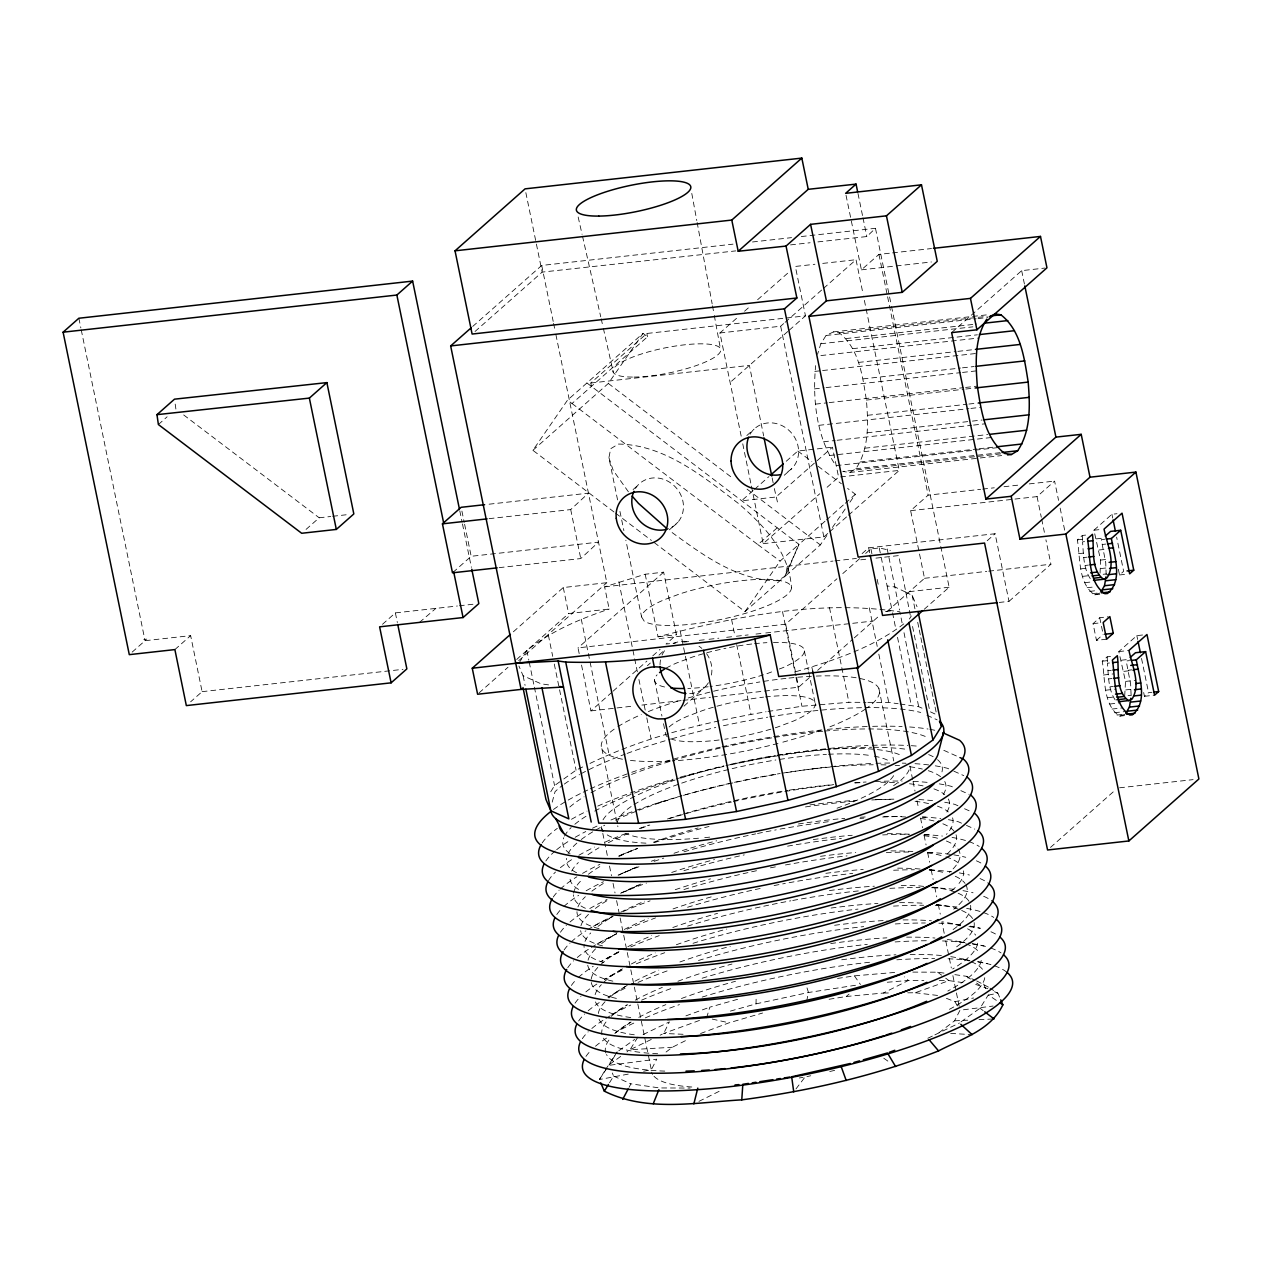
<?xml version="1.0" encoding="UTF-8"?>
<svg xmlns="http://www.w3.org/2000/svg" width="1262" height="1262" viewBox="0 0 1262 1262"><rect width="100%" height="100%" fill="white"/><g stroke="black" fill="none" stroke-linecap="round" stroke-linejoin="round"><path stroke-width="0.75" stroke-dasharray="5 3.75" d="M1106.175 574.904L1105.733 562.757L1101.284 539.631L1104.66 539.253M1131.083 694.715L1130.642 684.114L1126.193 660.972L1129.569 660.61M730.398 1011.099L756.017 1003.858L756.19 996.002M997.658 447.647L835.886 465.646C816.309 436.81 812.476 399.597 815.631 365.633M1000.703 453.863L842.827 471.42L849.657 472.477L855.873 468.738C869.313 448.751 868.272 423.101 866.41 400.086C862.577 376.549 859.233 348.438 839.104 332.789L833.456 331.906L826.058 335.471L820.836 343.753L817.555 354.259M1100.054 573.137L1100.606 560.076L1093.917 530.229L1111.932 514.281L1116.996 513.713M1124.694 696.009L1125.515 681.417L1118.826 651.586L1136.841 635.638L1145.281 634.691M617.575 499.91L608.915 457.712L610.682 448.72L618.396 444.066C664.522 444.634 703.297 476.752 738.349 503.412C763.92 525.449 789.428 552.267 791.448 587.887M787.172 567.064L785.406 576.056L777.692 580.694C736.677 580.741 701.262 553.766 669.459 530.624M806.655 1001.208L808.485 992.5L806.134 985.18M552.204 802.143L555.043 791.7A202.725 46.631 -11.6 0 1 562.773 785.201M706.625 1017.835L709.796 1007.186L739.516 998.763M825.017 521.238L798.988 544.348L785.406 576.056L820.332 544.932L827.998 533.858M586.925 382.97L798.988 544.348L784.712 576.466L745.006 611.613L652.99 541.635M939.007 1032.726L954.577 1020.816L959.988 1010.215L993.115 1006.035M629.075 1087.308L630.89 1083.853L659.6 1087.939L690.14 1088.065M637.831 1037.143L630.069 1049.7L626.946 1051.94M609.483 1082.78L613.616 1076.092L612.291 1072.984M519.187 662.85L526.853 650.529L568.626 613.553L609.167 609.057L604.624 586.862L645.182 574.242L663.638 572.175L676.464 634.77L666.02 644.062L675.801 642.973M550.753 791.731L554.57 785.563L562.253 780.074M628.224 1074.12L599.355 1079.546L604.246 1071.706M605.208 1070.129L617.213 1051.909L608.947 1065.207M909.381 619.027L911.306 615.951M960.997 1021.857L980.038 1008.228L988.288 994.929L998.005 1001.523M599.355 1079.546L606.817 1068.393M613.995 511.978L532.895 450.313L567.537 400.117L643.021 333.357L647.532 336.765L572.033 403.524L567.537 400.117M532.895 450.313L608.331 383.459L643.021 333.357M832.384 527.516L845.524 508.523M849.91 502.197L855.399 494.278L847.607 488.426M745.006 611.613L780.09 561.085L798.988 544.348M795.991 1088.901L805.03 1077.038M817.934 241.894L866.836 236.546L875.465 228.296L890.925 303.543M489.088 518.666L570.708 509.58L588.455 493.158L486.596 504.469M499.137 567.648L580.757 558.561L598.503 542.124L471.183 556.29L453.673 571.781M647.422 665.689L650.309 663.039M659.001 655.136L664.79 649.851M684.036 706.136L704.259 687.727M581.53 665.058L590.947 710.9L611.549 692.554M613.032 691.229L646.885 661.099M652.769 655.846L660.136 649.299M633.098 489.577L637.373 485.775M513.366 631.789L563.278 587.54L606.833 582.697L555.564 332.994M746.836 435.532L754.045 429.143M479.039 692.948L508.018 667.251M516.71 659.537C542.376 634.676 575.787 620.352 609.167 609.057M669.302 529.851L677.868 522.263M753.067 490.618L741.535 500.825L776.004 497.007L832.447 447.19L838.599 477.131L825.537 488.646M754.518 489.34L768.952 476.579M786.258 461.245L797.805 451.039L832.447 447.19M784.27 475.238L791.479 468.865M951.643 332.616L1021.668 270.652L1045.015 268.049M826.468 519.96L843.821 504.548M845.272 503.27L855.399 494.278M862.104 553.608L868.666 547.803L995.103 533.731L1008.985 601.359L999.252 602.447M886.902 611.581L924.51 578.296L910.628 510.668L928.122 495.161L980.653 489.309M579.179 653.606L578.012 647.879L785.674 624.185L836.943 578.769M842.795 573.563L860.368 557.993M712.415 697.034L798.625 687.206L810.33 676.826M817.666 670.327L852.812 639.187M854.279 637.878L879.882 615.209M910.628 510.668L1037.048 496.613L1054.59 481.09L1058.566 500.383M924.194 609.309L949.15 587.224L891.319 305.483M1099.928 593.061L1094.738 594.812C1077.811 583.47 1080.493 557.662 1077.338 539.868L1082.307 535.467L1087.355 534.914M1008.985 601.359L1050.93 564.24L1045.93 539.82M1118.369 569.288L1119.536 574.967L1123.653 571.323L1116.618 537.091M1106.585 639.219L1096.473 640.339L1093.05 623.649L1099.738 617.733L1108.162 616.787M1096.473 640.339L1103.162 634.407M1124.836 714.402L1119.646 716.153C1102.72 704.827 1105.402 679.003 1102.247 661.209L1107.216 656.824L1113.952 656.066M1143.672 692.522L1144.445 696.308L1148.562 692.68L1151.922 692.302M1050.489 847.417L1114.677 790.596M158.381 424.537L167.136 416.791M472.698 326.464L541.713 265.446L732.985 244.15M475.033 331.48L542.155 272.103L735.793 250.886M132.163 652.123L145.051 640.702L190.641 635.638L202.109 691.655L190.641 701.798M306.067 529.393L319.191 517.783L330.739 516.505M174.882 649.583L190.641 635.638M591.421 386.377L590.805 383.017L646.854 333.468L805.471 315.863L795.344 266.44L814.921 264.263M382.481 624.296L395.369 612.89L457.365 605.997M741.188 436.147L719.908 332.979L737.323 317.63M744.564 311.225L750.369 306.114M757.626 299.709L788.087 272.844M719.908 332.979L780.673 326.227L783.623 323.608M785.106 322.315L822.035 289.692M823.518 288.399L856.03 259.704L863.098 294.172M787.772 331.496L730.193 382.386M789.239 330.202L805.471 315.863M518.714 660.673L606.833 582.697M663.638 572.175L578.012 647.879M751.395 486.075L763.163 543.685L819.732 493.773M763.163 543.685L823.849 536.918L828.203 533.085M829.655 531.807L847.054 516.458M848.506 515.164L899.27 470.395L863.492 296.097M987.199 540.72L995.103 533.731M846.029 195.247L861.41 269.847L878.936 254.403L890.609 253.094M572.033 403.524L757.847 544.616L777.108 527.958M865.637 553.45L870.922 548.907L879.251 547.976L890.404 550.39M419.473 622.403L435.879 608.379M829.102 999.267L846.218 996.507L849.058 994.109M666.084 1052.035L672.315 1047.271L688.169 1039.304M563.783 778.969L576.071 770.167L583.012 766.807M903.829 623.87C872.105 648.132 833.125 660.531 795.312 671.873M618.79 1050.773L634.66 1039.415M620.683 1056.436L608.142 1065.428L656.745 1059.181L651.318 1069.782A157.387 36.204 -11.6 0 0 652.564 1074.372M631.126 1022.031L615.272 1032.726A219.367 50.464 -11.6 0 1 636.127 1021.999M611.628 1014.995L627.561 1004.71M625.605 986.395L607.984 997.248A219.367 50.464 -11.6 0 1 627.072 987.341M597.068 944.023L616.597 933.675A193.543 44.517 -11.6 0 0 599.655 945.159M593.424 926.276L613.048 916.433A193.543 44.517 -11.6 0 0 596.106 927.917M846.218 996.507L883.368 993.036L908.372 980.464L923.847 980.527M698.959 1101.363L721.123 1090.352M589.938 763.463C645.213 736.645 705.805 722.195 766.081 711.752M643.099 1034.588L669.412 1021.873L663.67 1033.468L660.136 1035.187M651.287 1039.446L630.069 1049.7L672.315 1047.271M927.838 1038.263L933.107 1035.723M934.858 1034.872L959.42 1023.009M625.573 891.24L641.096 883.936A193.543 44.517 -11.6 0 0 620.573 893.275M621.929 873.493L637.547 866.694A193.543 44.517 -11.6 0 0 618.759 875.165M634.076 849.768L618.348 856.078A219.367 50.464 -11.6 0 1 637.42 848.6M766.917 673.703L774.679 670.769M779.332 669.018L782.44 667.85A76.398 17.573 -11.6 0 0 771.082 642.468M700.536 1033.531L729.042 1022.819L762.595 1013.023M685.929 1015.863L709.796 1007.186M699.463 1020.437L663.67 1033.468L683.263 1034.288M907.741 992.815L915.234 992.752L948.977 980.621L964.247 982.798M667.424 818.991L670.927 817.823A193.543 44.517 -11.6 0 1 681.575 814.495M656.713 803.326L667.33 800.329M709.354 788.434L713.771 787.188M645.182 574.242L658.038 636.821C736.345 616.298 818.88 599.56 899.901 611.849L902.519 625.132M806.923 1076.612L810.74 1075.76M829.765 1071.485L835.476 1070.208M756.017 1003.858L808.485 992.5L856.598 985.101M946.421 998.337L954.892 1001.649L973.586 997.99M988.54 995.055L997.895 993.226L1000.025 998.195M643.62 1071.233L651.318 1069.782L634.36 987.136M799.319 1077.969L803.121 1077.354M767.974 711.468L801.938 706.247L848.916 702.287L865.984 702.35M837.495 978.444L854.406 975.857L895.547 972.371M811.939 769L820.631 767.832M590.947 710.9L634.045 705.979M641.885 705.079L681.07 700.615M683.026 700.394L710.459 697.255M861.41 269.847L931.419 261.975M604.624 586.862L832.999 561.085M834.955 560.864L856.456 558.435M752.499 241.973L791.542 237.635M801.307 236.546L875.465 228.296M892.565 252.873L931.498 248.551M822.745 263.395L856.03 259.704M833.456 331.906L987.436 314.79M839.104 332.789L987.231 316.32M826.058 335.471L976.141 318.781M978.082 318.56L987.831 317.488M846.045 338.563L976.646 324.05M820.836 343.753L972.876 326.842M852.655 348.675L977.387 334.809M820.899 355.568L978.776 338.011M590.805 383.017L749.391 365.396L763.668 435.974M858.46 362.431L955.918 351.593M957.858 351.372L973.459 349.637M814.795 371.407L820.647 370.76M822.587 370.539L976.567 353.423M863.066 378.884L960.524 368.047M962.48 367.826L974.169 366.532M814.369 388.901L824.118 387.813M826.074 387.592L960.556 372.637M962.512 372.432L976.141 370.902M815.52 404.124L827.209 402.83M829.166 402.61L963.647 387.655M965.604 387.434L977.293 386.14M866.41 400.086L963.868 389.248M965.824 389.027L975.558 387.939M867.562 415.308L966.96 404.266M968.916 404.045L978.665 402.957M818.864 425.326L968.948 408.636M970.904 408.415L980.637 407.342M867.136 432.803L970.446 421.319M972.387 421.098L982.136 420.009M823.487 441.779L835.176 440.485M837.116 440.264L971.614 425.31M973.554 425.089L985.259 423.795M864.927 448.199L987.72 434.554M829.292 455.535L975.463 439.286M977.419 439.066L991.064 437.551M332.663 516.284L346.135 514.786M860.132 461.987L977.072 448.988M979.028 448.767L994.614 447.032M855.873 468.738L1000.119 452.695M849.657 472.477L978.287 458.169M980.243 457.964L1001.681 455.582M840.555 476.91L899.27 470.395M982.609 489.104L994.282 487.795M1004.016 486.722L1019.57 484.987M1029.303 483.898L1054.59 481.09M1093.917 530.229L1102.341 529.299M860.747 559.807L868.335 558.956M875.938 558.12L898.733 555.58L910.643 617.134M143.805 639.487L146.802 639.156M459.305 605.776L474.922 604.041M1077.338 539.868L1085.777 538.921M1096.347 538.89L1104.771 537.943M1090.258 578.595C1083.19 567.916 1083.601 554.176 1082.544 541.855L1085.919 541.477M1102.452 544.458L1105.812 544.08M1098.981 550.011L1105.717 549.254M1078.474 553.671L1086.898 552.74M1083.742 557.552L1087.103 557.173M924.51 578.296L986.742 571.37M988.698 571.165L1050.93 564.24M1100.606 560.076L1109.03 559.129M1085.036 565.471L1088.412 565.092M1080.935 568.862L1087.67 568.105M1100.858 568.547L1107.61 567.805M881.223 557.473L887.123 585.962L894.979 586.988L905.548 592.067L949.15 587.224M1082.749 576.355L1087.797 575.803M1103.162 574.289L1106.522 573.91M1119.536 574.967L1126.272 574.21M1084.847 582.681L1091.598 581.924M1087.166 587.713L1095.605 586.767M658.038 636.821L676.464 634.77M885.482 611.534L892.139 610.792L895.973 629.738M1089.611 591.373L1096.347 590.632M202.109 691.655L402.972 669.333M1092.119 593.708L1097.183 593.14M1094.738 594.812L1099.786 594.244M683.625 642.106L691.434 641.238M699.258 640.355L707.083 639.487M709.039 639.282L718.819 638.193M726.644 637.31L734.468 636.442M736.424 636.237L748.161 634.928M755.985 634.06L763.81 633.193M765.766 632.972L873.32 621.014M1093.05 623.649L1101.474 622.718M1118.826 651.586L1128.938 650.451M1102.247 661.209L1110.686 660.278M1121.255 660.231L1131.367 659.111M1115.166 699.937C1108.099 689.273 1108.509 675.533 1107.452 663.213L1110.828 662.834M1107.862 670.69L1111.238 670.311M1128.323 670.232L1131.683 669.87M1123.89 671.352L1134.002 670.232M1103.382 675.028L1113.494 673.892M1108.651 678.909L1112.011 678.53M1125.515 681.417L1135.626 680.297M1109.961 686.828L1113.321 686.449M1105.843 690.204L1115.955 689.084M1125.767 689.904L1132.519 689.147M1107.657 697.712L1117.769 696.592M1128.07 695.63L1131.43 695.267M1144.445 696.308L1154.556 695.188M1109.771 704.022L1119.883 702.902M1112.074 709.055L1122.202 707.935M1114.52 712.73L1124.631 711.61M1117.028 715.049L1123.779 714.308M1119.646 716.153L1124.694 715.601M1119.536 787.803L1193.095 779.632M790.548 244.891L810.109 242.746M887.281 982.246L908.372 980.464L904.554 976.851M954.577 1020.816L967.733 1020.201M979.028 1019.664L992.2 1019.033M875.371 799.682L879.109 799.603M883.368 993.036L890.877 992.957M867.877 702.35L888.732 702.429L898.15 703.723M912.82 972.103L937.634 972.197L945.301 973.286M939.307 980.59L948.977 980.621L943.313 976.409M922.285 817.145L925.961 817.177M924.068 834.734L929.605 834.923M927.68 852.339L933.249 852.67M950.696 1033.404L970.194 1034.556M920.124 869.045L916.401 868.729A193.543 44.517 -11.6 0 0 894.458 868.161M929.431 869.802L936.877 870.401M923.689 886.381L919.951 885.987A193.543 44.517 -11.6 0 0 897.992 885.403M933.044 887.36L940.521 888.148M915.234 992.752L937.761 995.466M936.641 904.917L944.165 905.895M900.027 703.991L918.673 706.704L925.062 709.481M548.576 684.887L541.114 683.83L523.099 675.738L518.934 666.005M954.861 974.643L966.345 976.283L974.99 980.164M975.7 984.423L987.862 988.73M955.728 924.557L961.407 925.409M968.979 926.56L980.353 928.28A219.367 50.464 -11.6 0 0 970.273 926.15M959.262 941.799L964.973 942.777M972.576 944.071L983.997 946.011M962.811 959.041L970.446 960.492M978.082 961.944L987.625 963.758M712.225 1019.081L729.042 1022.819M926.923 715.254L937.13 719.845M943.818 750.322L960.082 757.626M948.677 768.842L947.51 768.321A219.367 50.464 -11.6 0 0 933.706 765.592M953.835 771.161L963.789 775.625M952.384 786.841L951.217 786.321A219.367 50.464 -11.6 0 0 939.291 783.876M960.855 790.643L969.137 794.366M957.937 805.755L954.924 804.399A219.367 50.464 -11.6 0 0 942.998 801.969M964.562 808.737L971.188 811.703M961.502 823.171L958.489 821.814A219.367 50.464 -11.6 0 0 948.425 819.685M966.471 825.395L974.769 829.118M976.709 980.937L988.383 987.105M994.551 991.727L997.895 993.226L989.96 988.13M613.616 1076.092L630.89 1083.853M934.984 713.992L929.857 711.579L912.221 624.832M905.548 592.067L912.174 595.348L917.032 606.707M966.345 976.283L970.73 979.186M976.583 983.051L979.517 984.975M883.763 1058.219L889.678 1062.383M757.847 544.616L780.09 561.085M937.634 972.197L941.894 975.352M797.805 451.039L811.813 461.561M818.044 466.23L841.391 483.756M615.556 513.161L651.429 540.452M183.684 414.946L319.191 517.783M608.331 383.459L733.033 478.44M747.072 489.135L820.332 544.932M980.038 1008.228L983.161 1010.61M628.381 491.786L613.222 470.426L608.915 457.712M854.406 975.857L860.447 984.518M641.601 616.96L644.156 621.093A76.398 17.573 -11.6 0 0 742.135 614.294A76.398 17.573 -11.6 0 0 784.428 581.687A76.398 17.573 -11.6 0 0 679.066 594.165L663.56 600.018A76.398 17.573 -11.6 0 0 641.601 616.96L625.857 540.215M954.892 1001.649L957.448 1005.924M983.619 984.044L985.622 988.714M777.424 501.96L774.079 487.463M578.17 217.017L582.066 234.29M582.508 236.215L600.744 316.841M601.185 318.765L602.92 326.432M603.362 328.357L613.348 372.511M879.251 547.976L880.829 555.58M1111.932 514.281L1112.721 518.083M1136.841 635.638L1137.63 639.44M1141.526 658.448L1148.562 692.68M1099.738 617.733L1102.783 632.562M1021.668 270.652L1024.428 284.045M1060.143 508.113L1064.891 531.27M1037.048 496.613L1041.292 517.278M1041.686 519.155L1044.384 532.296M857.986 193.48L862.593 215.944M862.987 217.821L866.836 236.546M912.174 595.348L914.934 608.836M917.711 622.324L918.894 628.097M919.288 630.022L920.471 635.811M920.866 637.736L922.049 643.51M922.443 645.434L923.642 651.224M924.036 653.148L929.968 682.048M930.362 683.972L931.545 689.746M931.94 691.671L933.123 697.46M933.517 699.385L934.7 705.158M935.095 707.083L936.294 712.872M887.218 548.954L899.522 609.94M870.922 548.907L872.089 554.617M877.169 579.353L878.336 585.063M868.666 547.803L869.833 553.434M912.647 779.569L909.886 766.113A157.387 36.204 -11.6 0 1 892.755 786.194M913.041 781.493L915.013 791.1M916.985 800.723L918.562 808.406M920.534 818.013L922.506 827.62M924.084 835.318L926.071 844.925M927.649 852.607L929.621 862.214M931.198 869.912L933.17 879.519M934.748 887.202L936.719 896.809M938.297 904.507L940.269 914.114M944.213 933.328L941.846 921.796A193.543 44.517 -11.6 0 1 960.13 925.819M945.79 941.026L948.945 956.391M949.339 958.315L951.311 967.938M952.889 975.621L956.044 991.001M956.438 992.91L959.593 1008.291M869.297 607.795L877.232 646.428M878.825 654.142L888.732 702.429M878.92 688.673L893.764 761.002M780.673 326.227L823.849 536.918M829.481 607.637L848.916 702.287M811.876 667.219L812.681 671.068M804.383 650.908L808.295 669.933M808.69 671.826L815.315 704.149M785.674 624.185L796.259 675.738M796.653 677.647L798.625 687.206M782.503 611.613L795.596 675.344M795.991 677.284L801.938 706.247M731.566 619.421L734.736 634.881M736.708 644.535L750.985 714.071M646.854 333.468L647.532 336.765M680.123 630.574L699.542 725.208M619.942 511.425L623.885 530.608M654.536 679.981L661.951 716.106M663.512 723.71L665.468 733.222A76.398 17.573 -11.6 0 0 668.024 737.355M618.837 581.687L637.342 671.81M638.919 679.477L646.396 715.917M646.791 717.826L651.129 738.917M541.713 265.446L553.198 321.416M553.592 323.34L555.17 331.054M525.844 192.644L542.155 272.103M570.708 509.58L580.757 558.561M581.277 619.216L609.01 754.25M601.864 748.697L617.891 826.72M563.278 587.54L568.626 613.553M602.4 831.453L601.217 825.695A157.387 36.204 -11.6 0 0 603.457 831.674M602.794 833.377L607.527 856.441M609.499 866.047L611.471 875.67M613.048 883.353L615.02 892.96M616.597 900.642L619.752 916.023M620.147 917.947L623.318 933.328M623.712 935.252L626.867 950.617M627.261 952.542L630.416 967.922M630.811 969.847L633.966 985.212M548.355 635.117L552.709 656.335M554.286 664.064L576.071 770.167M526.853 650.529L528.825 660.184M529.22 662.108L533.984 685.25M534.378 687.191L554.57 785.563M523.099 675.738L525.087 685.392M461.908 511.078L464.227 522.373M464.621 524.266L471.183 556.29M459.762 510.731L462.081 522.042M462.476 523.919L471.389 567.364M395.369 612.89L397.356 622.545M78.859 318.245L80.847 327.899M81.241 329.839L145.051 640.702M878.936 254.403L887.202 294.851M887.596 296.775L928.122 495.161M742.75 443.83L751 484.151M887.123 585.962L892.139 610.792M897.519 637.326L911.322 705.537M772.155 477.919L773.701 485.554M904.018 632.719L918.673 706.704M691.781 193.417L696.782 220.535M697.145 222.475L712.147 303.842M712.494 305.767L713.929 313.528M714.292 315.453L720.365 348.391M175.197 404.108L175.891 409.046M1107.216 656.824L1107.452 663.213M1082.307 535.467L1082.544 541.855M765.403 696.939A76.398 17.573 -11.6 0 1 793.372 721.091L777.849 726.944A76.398 17.573 -11.6 0 1 772.659 728.6M770.861 729.152A76.398 17.573 -11.6 0 1 724.782 739.248M719.119 739.989A76.398 17.573 -11.6 0 1 669.128 738.033M669.128 726.975A76.398 17.573 -11.6 0 1 687.427 716.28L702.95 710.427A76.398 17.573 -11.6 0 1 763.542 697.145M763.494 674.807A76.398 17.573 -11.6 0 1 710.064 686.528M708.187 686.765A76.398 17.573 -11.6 0 1 687.853 688.421M664.569 686.985A76.398 17.573 -11.6 0 1 657.092 674.839M666.02 668.213A76.398 17.573 -11.6 0 1 676.495 663.039L692.018 657.187A76.398 17.573 -11.6 0 1 725.934 648.226M729.483 647.516A76.398 17.573 -11.6 0 1 752.609 643.904M754.471 643.699A76.398 17.573 -11.6 0 1 766.933 642.658M816.246 676.069A141.88 32.638 -11.6 0 1 866.915 707.998M865.637 708.897A141.88 32.638 -11.6 0 1 826.799 728.016M821.01 730.177A141.88 32.638 -11.6 0 1 779.853 742.955M778.007 743.428A141.88 32.638 -11.6 0 1 672.362 760.907M670.39 761.033A141.88 32.638 -11.6 0 1 628.618 760.181M622.513 759.235A141.88 32.638 -11.6 0 1 616.503 727.559M617.907 726.644A141.88 32.638 -11.6 0 1 641.285 714.544M648.384 711.563A141.88 32.638 -11.6 0 1 680.723 700.189M688.137 697.981A141.88 32.638 -11.6 0 1 759.819 681.953M763.589 681.37A141.88 32.638 -11.6 0 1 787.078 678.278M788.987 678.073A141.88 32.638 -11.6 0 1 814.321 676.148M708.392 682.742A27.291 24.767 47.7 0 1 687.585 693.627M660.042 664.869A27.291 24.767 47.7 0 1 660.547 659.837M662.045 655.104A27.291 24.767 47.7 0 1 666.525 648.337M673.072 643.62A27.291 24.767 47.7 0 1 689.446 641.995M699.006 646.223A27.291 24.767 47.7 0 1 701.83 648.4M706.594 653.684A27.291 24.767 47.7 0 1 711.389 675.107M893.606 775.657A141.88 32.638 -11.6 0 1 837.037 808.216M709.717 837.132A141.88 32.638 -11.6 0 1 704.038 837.716M698.501 838.22A141.88 32.638 -11.6 0 1 625.999 833.614M617.276 823.376A141.88 32.638 -11.6 0 1 632.514 805.598M633.934 804.683A141.88 32.638 -11.6 0 1 775.846 759.992M779.6 759.408A141.88 32.638 -11.6 0 1 826.421 754.376M828.393 754.266A141.88 32.638 -11.6 0 1 869.818 755.433M874.298 756.175A141.88 32.638 -11.6 0 1 890.546 761.854M645.97 843.158A157.387 36.204 -11.6 0 1 606.312 834.261M603.031 819.827A157.387 36.204 -11.6 0 1 675.091 780.011M680.675 778.149A157.387 36.204 -11.6 0 1 723.662 765.971M731.25 764.157A157.387 36.204 -11.6 0 1 775.373 755.449M777.282 755.133A157.387 36.204 -11.6 0 1 829.591 749.155M833.267 748.934A157.387 36.204 -11.6 0 1 875.481 749.407M877.421 749.612A157.387 36.204 -11.6 0 1 902.267 755.985M635.464 488.378A27.291 24.625 48.4 0 1 677.315 489.199A27.291 24.625 48.4 0 1 667.125 529.188M750.07 434.238A27.291 24.656 48.5 0 1 790.596 431.967A27.291 24.656 48.5 0 1 786.226 472.587M691.813 1087.008A157.387 36.204 -11.6 0 1 653.558 1075.776M564.288 784.096A202.725 46.631 -11.6 0 1 579.589 774.552M581.119 773.716A202.725 46.631 -11.6 0 1 625.289 754.092M627.119 753.414A202.725 46.631 -11.6 0 1 670.122 739.311M671.983 738.759A202.725 46.631 -11.6 0 1 715.759 727.464M723.442 725.745A202.725 46.631 -11.6 0 1 767.643 717.195M769.568 716.879A202.725 46.631 -11.6 0 1 920.739 712.478M569.777 807.049A193.543 44.517 -11.6 0 1 584.117 796.779M590.995 792.788A193.543 44.517 -11.6 0 1 629.801 775.12M631.568 774.426A193.543 44.517 -11.6 0 1 772.833 737.702M774.742 737.387A193.543 44.517 -11.6 0 1 822.824 731.234M824.827 731.045A193.543 44.517 -11.6 0 1 928.375 737.86M952.542 817.823A193.543 44.517 -11.6 0 1 946.421 834.371M585.41 908.293A193.543 44.517 -11.6 0 1 573.5 894.805M573.626 893.086A193.543 44.517 -11.6 0 1 581.877 879.803M588.392 874.25A193.543 44.517 -11.6 0 1 602.495 865.022M618.822 856.535A193.543 44.517 -11.6 0 1 637.389 848.411M653.322 842.29A193.543 44.517 -11.6 0 1 698.06 827.982M809.936 804.904A193.543 44.517 -11.6 0 1 856.756 800.313M876.396 799.556A193.543 44.517 -11.6 0 1 893.606 799.666M915.045 801.26A193.543 44.517 -11.6 0 1 931.025 804.178M937.445 806.134A193.543 44.517 -11.6 0 1 948.298 811.939M548.481 880.687A219.367 50.464 -11.6 0 1 555.485 872.042M560.375 867.704A219.367 50.464 -11.6 0 1 573.153 858.696M578.848 855.289A219.367 50.464 -11.6 0 1 594.465 847.054M605.145 842.085A219.367 50.464 -11.6 0 1 626.536 833.236M639.25 828.503A219.367 50.464 -11.6 0 1 648.731 825.19M669.349 818.533A219.367 50.464 -11.6 0 1 731.455 802.064M733.332 801.638A219.367 50.464 -11.6 0 1 832.51 784.885M854.579 782.803A219.367 50.464 -11.6 0 1 866.126 781.998M875.402 781.509A219.367 50.464 -11.6 0 1 902.141 781.068M913.388 781.399A219.367 50.464 -11.6 0 1 929.431 782.582M984.754 977.687A193.543 44.517 -11.6 0 1 948.156 1009.979M664.774 1071.107A193.543 44.517 -11.6 0 1 606.501 1054.527M605.823 1052.965A193.543 44.517 -11.6 0 1 610.429 1038.153M614.815 1033.578A193.543 44.517 -11.6 0 1 630.385 1022.204M638.809 1017.377A193.543 44.517 -11.6 0 1 665.863 1004.631M681.448 998.51A193.543 44.517 -11.6 0 1 735.509 981.284M841.722 959.767A193.543 44.517 -11.6 0 1 895.925 954.798M910.186 954.403A193.543 44.517 -11.6 0 1 942.746 955.665M950.743 956.659A193.543 44.517 -11.6 0 1 969.248 960.997M971.156 961.723A193.543 44.517 -11.6 0 1 982.719 969.61M944.749 781.509A193.543 44.517 -11.6 0 1 943.298 794.476M576.592 872.752A193.543 44.517 -11.6 0 1 566.496 858.349M568.074 853.601A193.543 44.517 -11.6 0 1 579.81 840.634M581.261 839.514A193.543 44.517 -11.6 0 1 604.75 825.206M615.351 820.079A193.543 44.517 -11.6 0 1 637.152 810.93M638.919 810.251A193.543 44.517 -11.6 0 1 681.638 795.912M683.468 795.375A193.543 44.517 -11.6 0 1 732.544 782.74M734.452 782.314A193.543 44.517 -11.6 0 1 780.184 773.511M782.093 773.212A193.543 44.517 -11.6 0 1 873.225 764.772M880.939 764.804A193.543 44.517 -11.6 0 1 888.259 764.993M895.184 765.34A193.543 44.517 -11.6 0 1 899.569 765.655M909.886 766.76A193.543 44.517 -11.6 0 1 922.317 769.047M928.28 770.688A193.543 44.517 -11.6 0 1 941.168 777.187M542.139 843A219.367 50.464 -11.6 0 1 557.315 828.361M571.465 819.29A219.367 50.464 -11.6 0 1 587.082 811.056M597.762 806.087A219.367 50.464 -11.6 0 1 673.04 779.222M680.597 777.061A219.367 50.464 -11.6 0 1 724.072 766.066M725.934 765.64A219.367 50.464 -11.6 0 1 868.004 745.511M872.279 745.337A219.367 50.464 -11.6 0 1 907.788 745.479M911.274 745.684A219.367 50.464 -11.6 0 1 919.966 746.378M970.588 905.343A193.543 44.517 -11.6 0 1 951.027 930.993M616.377 998.4A193.543 44.517 -11.6 0 1 591.263 982.372M591.263 978.981A193.543 44.517 -11.6 0 1 597.794 967.449M600.665 964.61A193.543 44.517 -11.6 0 1 620.131 950.917L600.712 961.754A219.367 50.464 -11.6 0 1 621.567 951.027M627.861 946.705A193.543 44.517 -11.6 0 1 651.713 935.663M672.82 927.507A193.543 44.517 -11.6 0 1 717.557 913.357M829.418 890.562A193.543 44.517 -11.6 0 1 874.392 886.208M932.665 887.154A193.543 44.517 -11.6 0 1 970.178 903.718M957.953 848.916A193.543 44.517 -11.6 0 1 949.339 872.468M602.589 945.916A193.543 44.517 -11.6 0 1 580.646 930.646M580.962 925.724A193.543 44.517 -11.6 0 1 588.897 913.972M595.412 908.419A193.543 44.517 -11.6 0 1 609.514 899.191M671.699 872.452A193.543 44.517 -11.6 0 1 714.529 859.548M813.233 839.577A193.543 44.517 -11.6 0 1 852.244 835.286M887.375 833.677A193.543 44.517 -11.6 0 1 909.318 834.245A219.367 50.464 -11.6 0 0 882.659 834.923M924.036 835.681A193.543 44.517 -11.6 0 1 938.029 838.347M946.39 841.028A193.543 44.517 -11.6 0 1 955.302 846.092M567.742 967.733A219.367 50.464 -11.6 0 1 573.689 960.761M577.255 957.527A219.367 50.464 -11.6 0 1 589.559 948.567M591.357 947.431A219.367 50.464 -11.6 0 1 616.156 934.117M627.104 929.163A219.367 50.464 -11.6 0 1 655.593 917.9M687.569 907.252A219.367 50.464 -11.6 0 1 760.923 888.306M774.095 885.577A219.367 50.464 -11.6 0 1 785.311 883.4M789.097 882.706A219.367 50.464 -11.6 0 1 852.749 873.399M893.606 870.244A219.367 50.464 -11.6 0 1 914.429 869.755M929.778 870.039A219.367 50.464 -11.6 0 1 951.706 871.79M959.341 872.91A219.367 50.464 -11.6 0 1 969.421 875.039M980.022 878.557A219.367 50.464 -11.6 0 1 988.998 883.842M948.33 799.004A193.543 44.517 -11.6 0 1 945.759 813.659M578.627 889.41A193.543 44.517 -11.6 0 1 570.077 875.844M571.67 871.096A193.543 44.517 -11.6 0 1 578.343 862.545M587.982 854.721A193.543 44.517 -11.6 0 1 598.961 847.78M608.331 842.701A193.543 44.517 -11.6 0 1 630.543 832.51M640.749 828.424A193.543 44.517 -11.6 0 1 649.788 825.032M683.389 813.958A193.543 44.517 -11.6 0 1 787.583 790.391M789.491 790.107A193.543 44.517 -11.6 0 1 833.772 784.538M855.084 782.961A193.543 44.517 -11.6 0 1 860.589 782.677M880.718 782.251A193.543 44.517 -11.6 0 1 898.765 782.834M909.476 783.765A193.543 44.517 -11.6 0 1 925.914 786.542M933.912 788.876A193.543 44.517 -11.6 0 1 944.749 794.681M974.122 922.585A193.543 44.517 -11.6 0 1 954.561 948.235M630.748 1017.551A193.543 44.517 -11.6 0 1 595.207 1001.239M595.128 994.693A193.543 44.517 -11.6 0 1 601.343 984.691M604.198 981.852A193.543 44.517 -11.6 0 1 623.665 968.159L604.34 979.501A219.367 50.464 -11.6 0 1 625.195 968.774M631.394 963.947A193.543 44.517 -11.6 0 1 655.246 952.905M676.353 944.749A193.543 44.517 -11.6 0 1 726.786 929.037M831.106 908.041A193.543 44.517 -11.6 0 1 877.926 903.45M899.569 902.677A193.543 44.517 -11.6 0 1 923.484 903.229M936.215 904.397A193.543 44.517 -11.6 0 1 973.712 920.96M556.81 914.508A219.367 50.464 -11.6 0 1 561.022 909.303M563.893 906.479A219.367 50.464 -11.6 0 1 578.643 895.342M586.136 890.783A219.367 50.464 -11.6 0 1 603.473 881.728M618.08 875.118A219.367 50.464 -11.6 0 1 641.001 866.016M654.095 861.347A219.367 50.464 -11.6 0 1 663.78 858.097M683.988 851.818A219.367 50.464 -11.6 0 1 755.638 833.882M757.531 833.488A219.367 50.464 -11.6 0 1 776.24 829.828M780.09 829.118A219.367 50.464 -11.6 0 1 831.626 821.325M859.895 818.454A219.367 50.464 -11.6 0 1 863.823 818.155M882.69 817.019A219.367 50.464 -11.6 0 1 901.494 816.53M922.459 816.971A219.367 50.464 -11.6 0 1 940.789 818.565M963.505 870.859A193.543 44.517 -11.6 0 1 956.975 885.782M955.255 887.517A193.543 44.517 -11.6 0 1 948.74 893.07M603.867 962.543A193.543 44.517 -11.6 0 1 584.18 944.497M585.032 941.389A193.543 44.517 -11.6 0 1 590.711 932.965M620.778 912.221A193.543 44.517 -11.6 0 1 644.63 901.178M675.249 889.694A193.543 44.517 -11.6 0 1 710.49 878.857M820.489 856.314A193.543 44.517 -11.6 0 1 855.778 852.528M890.925 850.919A193.543 44.517 -11.6 0 1 912.868 851.487M927.57 852.923A193.543 44.517 -11.6 0 1 941.578 855.589M945.964 856.851A193.543 44.517 -11.6 0 1 958.852 863.35M578.674 1020.958A219.367 50.464 -11.6 0 1 584.621 1014.001M588.187 1010.767A219.367 50.464 -11.6 0 1 600.491 1001.791M638.036 982.388A219.367 50.464 -11.6 0 1 668.387 970.462M698.485 960.492A219.367 50.464 -11.6 0 1 863.681 926.623M895.279 923.958A219.367 50.464 -11.6 0 1 925.346 922.979M938.865 923.2A219.367 50.464 -11.6 0 1 960.619 924.762M990.954 931.782A219.367 50.464 -11.6 0 1 997.422 935.189M965.966 884.899A193.543 44.517 -11.6 0 1 953.741 909.192M612.843 981.158A193.543 44.517 -11.6 0 1 587.729 965.13M588.045 960.208A193.543 44.517 -11.6 0 1 595.98 948.456M624.311 929.463A193.543 44.517 -11.6 0 1 648.163 918.421M673.04 908.924A193.543 44.517 -11.6 0 1 714.024 896.099M825.869 873.32A193.543 44.517 -11.6 0 1 863.224 869.471M929.132 869.912A193.543 44.517 -11.6 0 1 945.112 872.831M955.271 876.27A193.543 44.517 -11.6 0 1 965.036 883.4M560.454 932.239A219.367 50.464 -11.6 0 1 566.401 925.283M569.982 922.049A219.367 50.464 -11.6 0 1 582.271 913.089M589.78 908.53A219.367 50.464 -11.6 0 1 607.117 899.459M621.724 892.865A219.367 50.464 -11.6 0 1 646.475 883.084M683.941 870.654A219.367 50.464 -11.6 0 1 744.264 854.879M787.583 846.171A219.367 50.464 -11.6 0 1 841.391 838.362M924.305 834.639A219.367 50.464 -11.6 0 1 942.414 836.059M952.069 837.432A219.367 50.464 -11.6 0 1 979.217 846.486M937.571 759.692A193.543 44.517 -11.6 0 1 940.647 775.325M570.03 853.554A193.543 44.517 -11.6 0 1 563.751 837.731M564.493 836.122A193.543 44.517 -11.6 0 1 571.15 827.572M574.841 824.275A193.543 44.517 -11.6 0 1 589.796 813.943M594.749 811.119A193.543 44.517 -11.6 0 1 674.397 779.506M676.211 778.969A193.543 44.517 -11.6 0 1 723.252 766.555M730.856 764.835A193.543 44.517 -11.6 0 1 871.6 747.262M873.541 747.278A193.543 44.517 -11.6 0 1 906.29 749.281M928.658 754.613A193.543 44.517 -11.6 0 1 936.404 758.777M981.221 960.445A193.543 44.517 -11.6 0 1 947.809 991.033M657.676 1053.738A193.543 44.517 -11.6 0 1 641.822 1052.524M639.802 1052.287A193.543 44.517 -11.6 0 1 606.88 1020.911M611.281 1016.336A193.543 44.517 -11.6 0 1 626.851 1004.962M635.275 1000.135A193.543 44.517 -11.6 0 1 662.329 987.389M677.915 981.268A193.543 44.517 -11.6 0 1 731.96 964.042M830.727 943.566A193.543 44.517 -11.6 0 1 886.87 937.84M906.637 937.161A193.543 44.517 -11.6 0 1 934.953 938.029M947.194 939.417A193.543 44.517 -11.6 0 1 963.663 943.061M965.698 943.755A193.543 44.517 -11.6 0 1 979.186 952.368M575.03 1003.211A219.367 50.464 -11.6 0 1 580.977 996.254M585.868 991.916A219.367 50.464 -11.6 0 1 596.847 984.06M636.285 963.837A219.367 50.464 -11.6 0 1 664.743 952.715M693.043 943.298A219.367 50.464 -11.6 0 1 858.002 909.097M893.512 906.1A219.367 50.464 -11.6 0 1 923.705 905.248M935.221 905.453A219.367 50.464 -11.6 0 1 956.99 907.031M966.629 908.403A219.367 50.464 -11.6 0 1 993.778 917.442M956.028 834.75A193.543 44.517 -11.6 0 1 945.806 855.226M599.04 928.674A193.543 44.517 -11.6 0 1 576.971 911.732M577.949 906.905A193.543 44.517 -11.6 0 1 585.347 896.73M591.862 891.177A193.543 44.517 -11.6 0 1 605.981 881.949M651.318 861.236A193.543 44.517 -11.6 0 1 654.962 859.879M674.003 853.27A193.543 44.517 -11.6 0 1 716.706 840.792M798.404 823.976A193.543 44.517 -11.6 0 1 844.767 818.36M860.227 817.24A193.543 44.517 -11.6 0 1 867.609 816.861M883.842 816.435A193.543 44.517 -11.6 0 1 905.785 817.003M920.487 818.439A193.543 44.517 -11.6 0 1 934.495 821.105M942.856 823.786A193.543 44.517 -11.6 0 1 955.35 833.172M545.831 860.999A219.367 50.464 -11.6 0 1 555.359 850.809M556.668 849.705A219.367 50.464 -11.6 0 1 569.446 840.697M575.157 837.29A219.367 50.464 -11.6 0 1 585.773 831.548M592.493 828.219A219.367 50.464 -11.6 0 1 599.624 824.906M610.95 820A219.367 50.464 -11.6 0 1 633.698 811.182M635.559 810.504A219.367 50.464 -11.6 0 1 778.764 773.937M786.494 772.644A219.367 50.464 -11.6 0 1 828.803 766.886M830.853 766.665A219.367 50.464 -11.6 0 1 871.695 763.51M875.97 763.336A219.367 50.464 -11.6 0 1 890.499 763.037M902.283 763.131A219.367 50.464 -11.6 0 1 906.037 763.242M914.982 763.684A219.367 50.464 -11.6 0 1 931.782 765.324M977.671 943.203A193.543 44.517 -11.6 0 1 952.7 968.964M634.281 1034.793A193.543 44.517 -11.6 0 1 598.756 1018.481M598.33 1013.481A193.543 44.517 -11.6 0 1 606.596 1000.182M608.962 998.005A193.543 44.517 -11.6 0 1 627.214 985.401M634.928 981.189A193.543 44.517 -11.6 0 1 658.796 970.147M679.902 961.991A193.543 44.517 -11.6 0 1 730.319 946.279M834.639 925.283A193.543 44.517 -11.6 0 1 887.028 920.408M903.103 919.919A193.543 44.517 -11.6 0 1 931.419 920.787M967.575 928.8A193.543 44.517 -11.6 0 1 975.652 935.126M582.318 1038.705A219.367 50.464 -11.6 0 1 588.266 1031.732M591.831 1028.498A219.367 50.464 -11.6 0 1 604.135 1019.538M605.934 1018.402A219.367 50.464 -11.6 0 1 630.716 1005.088M641.68 1000.135A219.367 50.464 -11.6 0 1 673.908 987.531M702.129 978.224A219.367 50.464 -11.6 0 1 867.325 944.355M895.105 941.941A219.367 50.464 -11.6 0 1 926.986 940.726M942.509 940.947A219.367 50.464 -11.6 0 1 970.178 943.282M972.071 943.582A219.367 50.464 -11.6 0 1 988.54 947.305M990.67 948.014A219.367 50.464 -11.6 0 1 1001.066 952.936M553.45 809.51A219.367 50.464 -11.6 0 1 581.514 793.025M583.218 792.205A219.367 50.464 -11.6 0 1 588.439 789.712M590.237 788.876A219.367 50.464 -11.6 0 1 629.864 772.975M631.741 772.312A219.367 50.464 -11.6 0 1 720.208 747.199M722.069 746.773A219.367 50.464 -11.6 0 1 825.316 729.594M827.336 729.389A219.367 50.464 -11.6 0 1 870.528 726.407M872.626 726.344A219.367 50.464 -11.6 0 1 902.125 726.533M909.634 726.975A219.367 50.464 -11.6 0 1 928.027 729.026M929.873 729.326A219.367 50.464 -11.6 0 1 935.126 730.335M571.386 985.464A219.367 50.464 -11.6 0 1 575.598 980.274M578.453 977.435A219.367 50.464 -11.6 0 1 593.203 966.313M630.748 946.91A219.367 50.464 -11.6 0 1 659.237 935.647M687.601 926.119A219.367 50.464 -11.6 0 1 790.817 900.8M792.741 900.453A219.367 50.464 -11.6 0 1 858.428 890.925M889.868 888.353A219.367 50.464 -11.6 0 1 920.061 887.501M931.577 887.722A219.367 50.464 -11.6 0 1 955.35 889.521M962.985 890.656A219.367 50.464 -11.6 0 1 973.065 892.786M983.666 896.304A219.367 50.464 -11.6 0 1 992.642 901.573M585.947 1056.436A219.367 50.464 -11.6 0 1 590.159 1051.246M595.475 1046.245A219.367 50.464 -11.6 0 1 607.779 1037.285M645.308 1017.882A219.367 50.464 -11.6 0 1 679.429 1004.615M702.161 997.09A219.367 50.464 -11.6 0 1 873.004 961.896M896.825 959.814A219.367 50.464 -11.6 0 1 934.637 958.473M947.999 958.757A219.367 50.464 -11.6 0 1 969.926 960.492M977.561 961.628A219.367 50.464 -11.6 0 1 1007.218 972.545M564.098 949.986A219.367 50.464 -11.6 0 1 570.045 943.029M571.165 941.957A219.367 50.464 -11.6 0 1 585.915 930.82M587.713 929.684A219.367 50.464 -11.6 0 1 612.512 916.37M623.46 911.416A219.367 50.464 -11.6 0 1 650.104 900.831M683.925 889.521A219.367 50.464 -11.6 0 1 759.156 870.165M770.451 867.83A219.367 50.464 -11.6 0 1 776.083 866.726M785.453 864.959A219.367 50.464 -11.6 0 1 847.07 855.873M886.303 852.67A219.367 50.464 -11.6 0 1 910.785 852.008M927.949 852.371A219.367 50.464 -11.6 0 1 951.974 854.579M953.867 854.863A219.367 50.464 -11.6 0 1 965.777 857.308M976.378 860.81A219.367 50.464 -11.6 0 1 982.861 864.218M553.245 897.093A219.367 50.464 -11.6 0 1 559.192 890.12M560.312 889.063A219.367 50.464 -11.6 0 1 576.86 876.79M582.555 873.383A219.367 50.464 -11.6 0 1 599.907 864.312M654.363 842.622A219.367 50.464 -11.6 0 1 709.007 826.484M805.471 806.939A219.367 50.464 -11.6 0 1 856.314 801.039M871.726 799.966A219.367 50.464 -11.6 0 1 893.843 799.161M918.878 799.572A219.367 50.464 -11.6 0 1 933.154 800.676M633.997 377.07A55.039 12.667 -11.6 0 0 720.365 351.751A55.039 12.667 -11.6 0 0 646.207 352.524A55.039 12.667 -11.6 0 0 633.997 377.07"/><path stroke-width="1.5" d="M1103.603 579.274C1090.415 569.635 1094.501 548.828 1092.419 534.347L1087.45 538.732C1090.605 556.526 1087.923 582.35 1104.849 593.692L1107.468 593.503C1123.464 580.473 1114.236 555.659 1111.396 538.511L1120.703 530.277L1129.648 573.847L1133.765 570.203L1122.044 513.161L1104.029 529.109C1107.153 544.537 1116.255 563.01 1107.153 577.744L1103.603 579.274L1093.491 580.394M1128.512 700.615C1115.324 690.992 1119.41 670.185 1117.327 655.704L1112.374 660.089C1115.513 677.883 1112.832 703.691 1129.758 715.033L1132.377 714.844C1148.373 701.814 1139.144 677 1136.305 659.852L1145.612 651.618L1154.556 695.188L1158.674 691.544L1146.969 634.502L1128.938 650.451C1132.061 665.879 1141.163 684.351 1132.061 699.085L1128.512 700.615L1118.4 701.751M1007.533 454.919L1011.43 454.494L1017.661 450.755C1031.086 430.768 1030.044 405.102 1028.183 382.086C1024.35 358.566 1021.005 330.439 1000.876 314.79L995.229 313.922L989.313 316.762M600.775 1082.859L604.324 1091.141C646.649 1112.358 696.466 1102.436 741.772 1099.849L742.829 1084.279L748.476 1083.427M1100.843 591.988L1104.502 585.742L1105.985 576.876M1125.751 713.33L1129.411 707.099L1130.894 698.217M693.848 1103.903L697.791 1088.096M943.724 732.023L938.471 752.262A193.543 44.517 -11.6 0 1 748.95 832.778A193.543 44.517 -11.6 0 1 559.145 825.916M653.243 1103.745L658.89 1089.705M622.702 1099.391L628.16 1089.027M604.324 1091.141L608.458 1084.452M559.744 686.481L563.483 687.017L521.096 689.399L477.604 694.242L472.256 668.229L515.779 663.276L558.135 661.004L565.723 662.077L598.787 823.139L638.604 823.297L685.582 819.322L736.535 811.513L787.961 800.36L836.39 786.668L878.51 771.334L911.432 755.417L932.933 740.005L941.547 726.155L918.231 612.496M741.772 1099.849C808.91 1090.952 875.481 1075.887 938.549 1050.899C961.612 1038.831 990.97 1030.171 1002.864 1004.82L1000.734 999.851M986.789 319.144C974.106 338.721 975.715 363.819 977.293 386.14C981.142 409.661 984.47 437.788 1004.615 453.437L1011.43 454.494M1090.005 477.194L1081.203 434.333L1011.177 496.297L1019.964 539.158L1090.005 477.194L1135.91 472.083L1198.9 778.985L1128.859 840.965L1047.57 849.989L984.565 543.054L858.16 557.094L808.879 316.368L826.405 300.845L902.251 292.342L937.256 261.329L921.481 184.82L886.445 215.834L810.598 224.352L786.037 246.074L796.874 297.99L784.443 308.827L450.66 345.93L521.096 689.399M497.196 567.853L452.49 572.822L442.441 523.84L461.135 507.308L484.64 504.69M857.592 191.603L856.062 184.11L845.635 193.338L921.481 184.82M472.256 668.229L510.416 634.392M770.388 475.301L783.371 463.801M1011.177 496.297L985.874 499.089L951.643 332.616L976.914 329.792L1046.955 267.828L1040.487 236.42L933.438 248.33M985.874 499.089L1055.915 437.109L1081.203 434.333M515.779 663.276L770.199 634.975L778.733 676.527L858.128 667.787L922.727 610.603M1019.964 539.158L1065.869 534.063L1135.91 472.083M1105.275 536.098L1110.592 531.397L1120.703 530.277M1113.273 633.287L1106.585 639.219L1103.162 622.529L1109.85 616.597L1113.273 633.287L1104.849 634.234M1130.184 657.455L1135.5 652.738L1145.612 651.618M397.751 624.469L406.869 668.892L391.11 682.837L186.334 705.6L174.882 649.583L129.292 654.647L63.1 332.19L78.859 318.245L412.627 281.095L459.384 508.854M156.977 414.662L174.487 399.171L326.874 382.607L353.833 513.934L336.323 529.425L301.681 533.274L158.381 424.537L156.977 414.662L309.364 398.098L326.874 382.607M63.1 332.19L396.867 295.04L412.627 281.095M796.874 297.99L472.114 334.051L455.03 250.822L525.071 188.858L801.827 158.097L808.232 189.316L738.191 251.264L731.786 220.061L801.827 158.097M450.66 345.93L471.231 327.757M391.11 682.837L379.61 626.835L463.075 617.544L478.834 603.599L471.783 569.272M808.879 316.368L970.462 298.384L1040.487 236.42M889.284 1052.287L894.79 1050.284M664.743 718.835C673.703 716.784 681.259 710.112 684.02 701.293A27.023 25.682 31.9 0 0 677.315 675.533C670.579 668.608 660.767 666.036 651.381 667.109A27.322 23.631 54.4 0 0 633.114 692.98A27.322 23.631 54.4 0 0 658.07 718.93L664.743 718.835L685.582 819.322M565.723 662.077C634.77 664.206 703.675 652.801 770.199 634.975M793.735 1091.882L791.684 1076.786L850.304 1063.472M854.011 1062.415L859.596 1060.837M863.303 1059.796L887.454 1052.965L895.594 1066.532M752.231 1082.843L755.985 1082.26M759.74 1081.692L772.896 1079.673M776.651 1079.089L780.421 1078.521M784.175 1077.937L789.807 1077.07M455.03 250.822L731.786 220.061M991.127 315.879L1000.876 314.79M984.439 323.182L1007.833 320.58M979.344 334.588L1014.427 330.691M975.4 349.416L1020.232 344.431M976.11 366.311L1024.839 360.9M975.558 387.939L1028.183 382.086M978.665 402.957L1029.335 397.325M984.092 419.804L1028.909 414.819M989.676 434.333L1026.7 430.216M996.57 446.827L1021.904 444.003M1002.06 452.49L1017.661 450.755M442.441 523.84L487.132 518.871M1106.348 539.063L1111.396 538.511M1087.607 541.303L1092.655 540.735M1107.5 543.906L1112.563 543.338M1088.018 548.765L1093.066 548.213M1108.462 548.323L1113.526 547.771M1088.791 556.984L1093.854 556.432M1109.093 562.379L1115.845 561.637M1090.1 564.903L1095.164 564.351M1109.55 568.373L1116.302 567.632M1090.589 572.822L1097.341 572.065M1127.013 570.945L1133.765 570.203M1092.024 575.929L1098.76 575.188M1107.847 574.731L1116.286 573.784M1093.633 578.217L1100.369 577.46M1105.622 580.788L1115.734 579.668M1104.502 585.742L1114.614 584.621M1102.657 589.827L1112.768 588.707M997.311 602.668L882.564 615.43L870.212 555.312M1101.616 592.872L1110.039 591.941M1112.516 662.645L1117.564 662.093M1131.257 660.42L1136.305 659.852M1130.72 665.437L1137.472 664.695M1112.926 670.122L1117.974 669.554M1133.371 669.68L1138.434 669.112M1113.699 678.341L1118.763 677.773M1135.69 683.547L1140.753 682.979M1115.009 686.26L1120.072 685.692M1134.459 689.73L1141.211 688.973M1115.513 694.163L1122.249 693.422M1153.61 692.112L1158.674 691.544M1116.933 697.287L1123.669 696.529M1134.443 695.883L1141.195 695.141M1116.854 699.747L1125.294 698.817M1130.531 702.129L1140.643 701.009M1129.411 707.099L1139.523 705.979M1127.565 711.184L1137.677 710.049M1126.524 714.229L1134.948 713.282M808.232 189.316L856.062 184.11M738.191 251.264L786.037 246.074M735.005 1084.941L738.917 1084.61M942.966 732.812L959.53 740.258A219.367 50.464 -11.6 0 1 732.638 847.054A219.367 50.464 -11.6 0 1 550.5 811.75M960.082 757.626L963.395 759.109A219.367 50.464 -11.6 0 1 761.507 861.189A219.367 50.464 -11.6 0 1 541.098 844.688M522.989 687.538L545.957 799.43L550.831 810.788L568.846 818.88L541.919 687.695M999.614 1002.612L1002.864 1004.82M984.723 1011.793L994.077 1018.955M666.541 528.305L638.493 503.38L632.167 496.14M960.824 1024.302L972.15 1034.666M929.021 1039.667L938.549 1050.899M555.595 818.549L563.814 833.425M939.464 721.28L941.547 726.155M841.013 1066.106L846.203 1080.509M886.445 215.834L902.251 292.342M810.598 224.352L826.405 300.845M1113.116 519.991L1115.45 531.397M1138.024 641.333L1140.359 652.738M1024.823 285.953L1055.915 437.109M1065.869 534.063L1128.859 840.965M970.462 298.384L976.914 329.792M908.829 622.497L932.933 740.005M887.722 639.834L911.432 755.417M784.443 308.827L858.128 667.787M857.166 667.298L878.51 771.334M812.681 671.068L836.39 786.668M754.913 639.298L787.961 800.36M703.47 650.451L736.535 811.513M605.539 662.235L638.604 823.297M558.135 661.004L591.2 822.067M525.875 689.257L550.831 810.788M396.867 295.04L443.625 522.799M453.673 571.781L463.075 617.544M309.364 398.098L336.323 529.425M764.046 437.867L771.76 476.026M652.517 658.275L654.3 667.109M685.897 693.516A27.291 24.767 47.7 0 1 660.089 666.573M780.058 474.717A27.291 24.656 48.5 0 1 753.745 464.7A27.291 24.656 48.5 0 1 748.65 437.173M667.125 529.188A27.291 24.625 48.4 0 1 639.061 520.212A27.291 24.625 48.4 0 1 633.918 491.249M551.226 812.507A198.749 45.716 -11.6 0 0 674.507 828.487A198.749 45.716 -11.6 0 0 878.257 779.695L913.483 761.412A202.725 46.631 -11.6 0 0 940.348 722.038M683.846 688.516A76.398 17.573 -11.6 0 1 670.879 687.979M659.521 672.583A76.398 17.573 -11.6 0 1 664.585 669.065M1003.574 954.813A219.367 50.464 -11.6 0 1 804.809 1056.247A219.367 50.464 -11.6 0 1 580.394 1042.049M933.391 845.098A193.543 44.517 -11.6 0 1 760.954 903.813A193.543 44.517 -11.6 0 1 591.168 910.486M970.793 795.107A219.367 50.464 -11.6 0 1 772.028 896.556A219.367 50.464 -11.6 0 1 547.613 882.343M988.998 883.842A219.367 50.464 -11.6 0 1 787.109 985.922A219.367 50.464 -11.6 0 1 566.701 969.421M941.72 936.783A193.543 44.517 -11.6 0 1 930.662 942.714M927.176 944.418A193.543 44.517 -11.6 0 1 641.901 1001.728M981.726 848.348A219.367 50.464 -11.6 0 1 782.961 949.797A219.367 50.464 -11.6 0 1 558.545 935.584M936.861 881.586A193.543 44.517 -11.6 0 1 618.554 948.835M938.786 821.041A193.543 44.517 -11.6 0 1 773.858 883.242A193.543 44.517 -11.6 0 1 592.02 894.49M931.466 865.495A193.543 44.517 -11.6 0 1 621.204 932.255M617.039 931.829A193.543 44.517 -11.6 0 1 613.048 931.324M974.501 813.201A219.367 50.464 -11.6 0 1 772.612 915.281A219.367 50.464 -11.6 0 1 552.188 898.781M935.189 803.563A193.543 44.517 -11.6 0 1 770.262 865.748A193.543 44.517 -11.6 0 1 588.439 876.995M927.113 963.379A193.543 44.517 -11.6 0 1 667.393 1019.538M992.642 901.573A219.367 50.464 -11.6 0 1 793.893 1003.022A219.367 50.464 -11.6 0 1 569.477 988.809M910.533 1026.463A193.543 44.517 -11.6 0 1 901.32 1029.839M891.745 1033.152A193.543 44.517 -11.6 0 1 885.877 1035.077M883.921 1035.723A193.543 44.517 -11.6 0 1 731.155 1067.983M725.082 1068.598A193.543 44.517 -11.6 0 1 715.112 1069.513M709.244 1069.971A193.543 44.517 -11.6 0 1 701.625 1070.476M694.242 1070.854A193.543 44.517 -11.6 0 1 686.007 1071.138M938.171 919.541A193.543 44.517 -11.6 0 1 631.836 983.981M985.37 866.095A219.367 50.464 -11.6 0 1 783.465 968.175A219.367 50.464 -11.6 0 1 563.057 951.674M940.411 898.828A193.543 44.517 -11.6 0 1 626.189 966.534M933.99 783.876A193.543 44.517 -11.6 0 1 763.053 849.026A193.543 44.517 -11.6 0 1 578.406 857.545M999.93 937.067A219.367 50.464 -11.6 0 1 801.181 1038.5A219.367 50.464 -11.6 0 1 576.75 1024.302M967.102 777.108A219.367 50.464 -11.6 0 1 768.337 878.557A219.367 50.464 -11.6 0 1 543.922 864.344M1007.218 972.545A219.367 50.464 -11.6 0 1 808.453 1073.994A219.367 50.464 -11.6 0 1 584.038 1059.78M978.082 830.617A219.367 50.464 -11.6 0 1 779.317 932.05A219.367 50.464 -11.6 0 1 554.901 917.853M996.286 919.32A219.367 50.464 -11.6 0 1 797.537 1020.769A219.367 50.464 -11.6 0 1 573.106 1006.555M926.939 982.325A193.543 44.517 -11.6 0 1 680.975 1036.591M926.655 1001.255A193.543 44.517 -11.6 0 1 680.455 1053.944M616.266 518.303A27.291 24.656 48.5 0 0 657.328 540.404A27.291 24.656 48.5 0 0 652.217 495.098A27.291 24.656 48.5 0 0 616.266 518.303M731.061 461.04A27.291 24.656 48.5 0 0 770.356 486.627A27.291 24.656 48.5 0 0 769.284 441.432A27.291 24.656 48.5 0 0 731.061 461.04M598.756 216.086A58.367 13.425 -11.6 0 0 690.346 189.253A58.367 13.425 -11.6 0 0 611.707 190.057A58.367 13.425 -11.6 0 0 598.756 216.086"/></g></svg>
